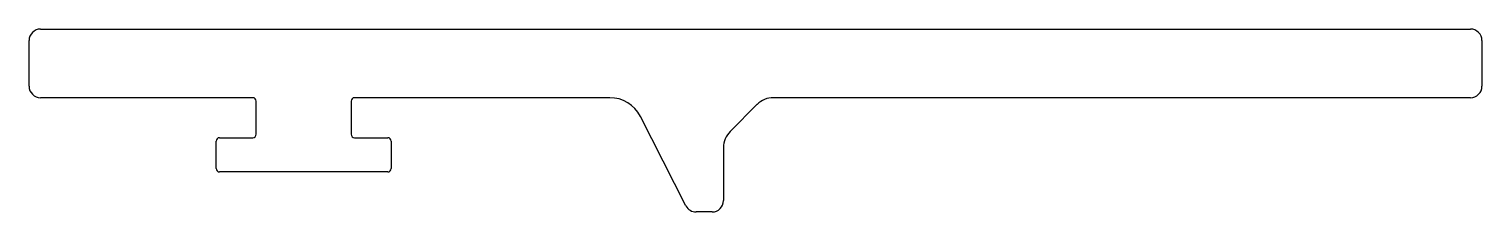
# Model space of a CAD drawing. Extents: x 4 to 131, y 2 to 18.
import ezdxf

# ---------------------------------------------------------------- set-up
doc = ezdxf.new("R2010")
doc.units = 0
doc.layers.get('0').update_dxf_attribs({"linetype": 'CONTINUOUS'})

msp = doc.modelspace()

# ---------------------------------------------------------------- linework, layer by layer
for p, q in [((4.75, 18.35), (129.75, 18.35)), ((3.75, 13.35), (3.75, 17.35)), ((130.75, 17.35), (130.75, 13.35)), ((23.3, 12.35), (4.75, 12.35)), ((23.6, 9.15), (23.6, 12.05)), ((31.9, 12.05), (31.9, 9.15)), ((54.51, 12.35), (32.2, 12.35)), ((67.4, 11.77), (65.03, 9.4)), ((129.75, 12.35), (68.81, 12.35)), ((61.17, 2.9), (57.19, 10.71)), ((20.1, 6.15), (20.1, 8.55)), ((20.4, 8.85), (23.3, 8.85)), ((32.2, 8.85), (35.1, 8.85)), ((35.4, 8.55), (35.4, 6.15)), ((64.45, 7.99), (64.45, 3.35)), ((35.1, 5.85), (20.4, 5.85)), ((63.45, 2.35), (62.06, 2.35))]:
    msp.add_line(p, q)
for centre, radius, start, end in [((4.75, 17.35), 1, 90, 180), ((129.75, 17.35), 1, 0, 90), ((4.75, 13.35), 1, 180, 270), ((129.75, 13.35), 1, 270, 0), ((23.3, 12.05), 0.3, 0, 90), ((32.2, 12.05), 0.3, 90, 180), ((54.51, 9.35), 3, 27.0001, 90), ((68.81, 10.35), 2, 90, 135.0007), ((23.3, 9.15), 0.3, 270, 0), ((32.2, 9.15), 0.3, 180, 270), ((66.45, 7.99), 2, 135.0007, 180), ((20.4, 8.55), 0.3, 90, 180), ((35.1, 8.55), 0.3, 0, 90), ((20.4, 6.15), 0.3, 180, 270), ((35.1, 6.15), 0.3, 270, 0), ((62.06, 3.35), 1, 207.0001, 270), ((63.45, 3.35), 1, 270, 0)]:
    msp.add_arc(centre, radius, start, end)

doc.saveas('drawing.dxf')
